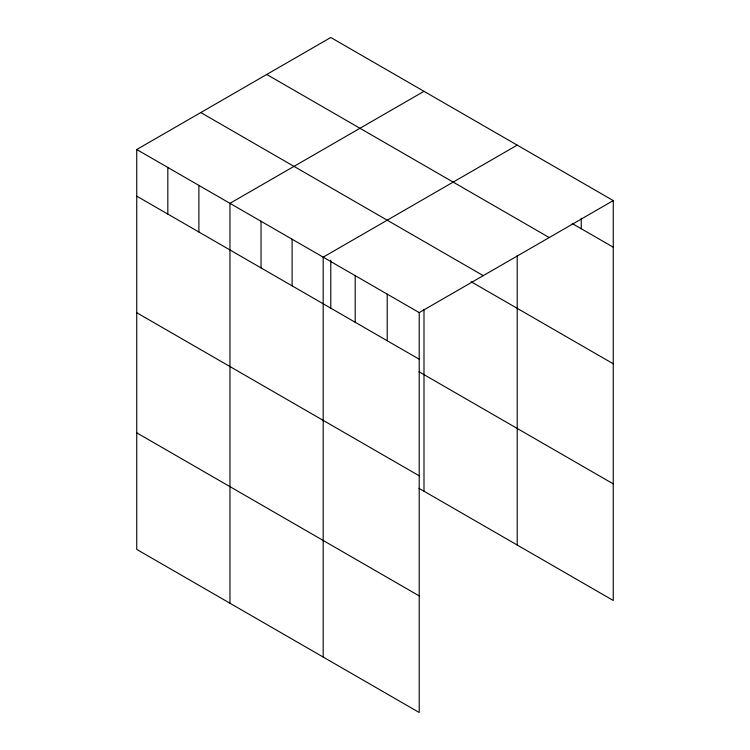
<?xml version="1.0" encoding="UTF-8"?>
<svg xmlns="http://www.w3.org/2000/svg" width="750" height="750" viewBox="0 0 750 750"><rect width="100%" height="100%" fill="white"/><g stroke="black" fill="none" stroke-linecap="round" stroke-linejoin="round"><path stroke-width="1.12" d="M136.744 149.522L419.222 312.609L419.222 712.5L136.744 549.412L136.744 149.522L330.778 37.5L613.256 200.588L613.256 600.478L418.978 488.316M423.994 91.322L229.969 203.334L229.969 603.234M517.209 145.134L323.184 257.156L323.184 657.047M419.222 312.609L613.256 200.588M572.231 223.528L613.256 247.209M266.747 74.466L549.225 237.553M200.775 112.556L483.253 275.644M471.103 281.719L613.256 363.788M136.744 196.144L419.222 359.231M418.978 371.737L613.256 483.9M136.744 312.722L419.222 475.809M136.744 432.834L419.222 595.922M581.241 218.241L581.241 228.731M517.209 255.769L517.209 545.034M423.994 309.431L423.994 491.213M387.216 294.122L387.216 340.753M355.2 275.644L355.2 322.266M330.778 260.184L330.778 308.231M292.106 239.222L292.106 285.844M261.038 221.278L261.038 267.9M198.891 185.4L198.891 232.022M167.822 167.456L167.822 214.088"/></g></svg>
